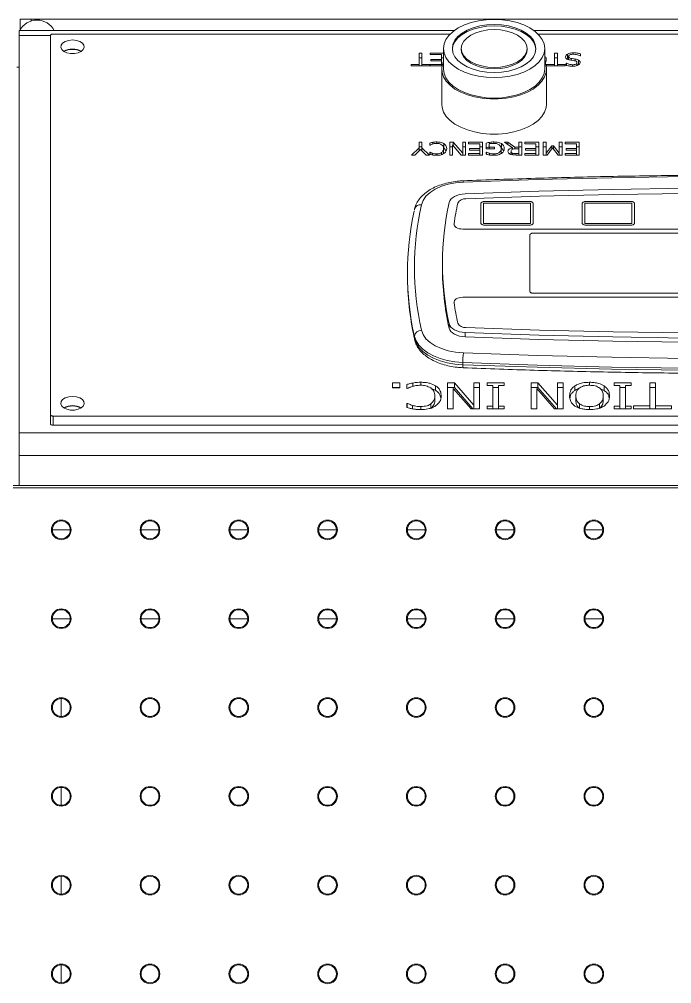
# Model space of a CAD drawing. Header units: millimetres. Extents: x -2048 to 999, y -438 to 438.
# Drawn here: x 363.3 to 550, y 162.3 to 438.1 of the extents above; entities that cross this region are included whole.
import ezdxf

# ---------------------------------------------------------------- set-up
doc = ezdxf.new("R2010")
doc.units = ezdxf.units.MM
doc.layers.add('LGV', color=4, linetype='Continuous')

msp = doc.modelspace()

# ---------------------------------------------------------------- linework, layer by layer
at = {"layer": 'LGV', "linetype": 'Continuous', "lineweight": 15}
for p, q in [((363.5, 435.06), (363.5, 438.15)), ((363.5, 438.15), (366.67, 438.15)), ((366.67, 438.15), (848.29, 438.15)), ((366.67, 438.15), (366.67, 437.66)), ((363.27, 434.95), (487.79, 434.95)), ((363.27, 433.51), (363.27, 434.95)), ((363.27, 319.86), (363.27, 433.51)), ((372.16, 433.51), (363.27, 433.51)), ((372.16, 433.48), (372.16, 325.11)), ((486.59, 433.93), (372.95, 433.93)), ((510.53, 434.95), (855.82, 434.95)), ((577.28, 433.93), (511.74, 433.93)), ((477.7, 428.47), (478.51, 428.47)), ((477.7, 425.24), (477.7, 428.47)), ((478.51, 428.47), (478.51, 425.24)), ((480.84, 428.47), (484.66, 428.47)), ((480.84, 428.05), (480.84, 428.47)), ((484.05, 428.05), (480.84, 428.05)), ((484.05, 426.67), (484.05, 428.05)), ((484.66, 429.79), (484.66, 423.93)), ((489.74, 429.79), (489.74, 429.38)), ((508.58, 429.38), (508.58, 429.79)), ((513.66, 423.93), (513.66, 429.79)), ((516.44, 428.47), (517.25, 428.47)), ((516.44, 425.24), (516.44, 428.47)), ((517.25, 428.47), (517.25, 425.24)), ((520.15, 426.92), (520.15, 428.22)), ((521.78, 428.14), (521.78, 428.56)), ((523.84, 427.68), (523.78, 427.68)), ((523.84, 428.28), (523.84, 427.68)), ((475.45, 425.24), (477.7, 425.24)), ((475.45, 424.82), (475.45, 425.24)), ((480.76, 424.82), (475.45, 424.82)), ((477.7, 427.17), (478.51, 427.17)), ((477.7, 424.82), (477.7, 425.24)), ((478.51, 425.24), (480.76, 425.24)), ((478.51, 424.82), (478.51, 425.24)), ((480.76, 425.24), (480.76, 424.82)), ((480.84, 425.24), (484.05, 425.24)), ((480.84, 424.82), (480.84, 425.24)), ((484.24, 424.82), (480.84, 424.82)), ((481.08, 426.67), (484.05, 426.67)), ((481.08, 426.25), (481.08, 426.67)), ((484.05, 426.25), (481.08, 426.25)), ((484.05, 427.17), (484.66, 427.17)), ((484.05, 426.25), (484.05, 426.67)), ((484.05, 425.24), (484.05, 426.25)), ((484.05, 424.82), (484.05, 425.24)), ((513.66, 426.3), (513.88, 426.04)), ((514.19, 425.24), (516.44, 425.24)), ((514.19, 424.82), (514.19, 425.24)), ((519.5, 424.82), (514.19, 424.82)), ((516.44, 427.17), (517.25, 427.17)), ((516.44, 424.82), (516.44, 425.24)), ((517.25, 425.24), (519.5, 425.24)), ((517.25, 424.82), (517.25, 425.24)), ((519.5, 425.24), (519.5, 424.82)), ((519.82, 425.56), (519.88, 425.56)), ((519.82, 424.97), (519.82, 425.56)), ((519.88, 424.96), (519.88, 425.56)), ((520.15, 426.92), (520.46, 427.03)), ((520.46, 426.6), (520.46, 427.52)), ((521.21, 426.45), (521.21, 426.95)), ((521.6, 424.74), (521.6, 425.15)), ((522.33, 426.24), (522.33, 426.78)), ((522.87, 424.92), (522.87, 425.73)), ((523.35, 425.16), (523.35, 426.46)), ((363.27, 424.43), (362.58, 424.43)), ((484.16, 423.93), (484.16, 413.9)), ((514.16, 413.9), (514.16, 423.93)), ((477.7, 402.97), (478.51, 402.97)), ((477.7, 401.36), (477.7, 402.97)), ((478.51, 402.97), (478.51, 401.41)), ((480.76, 402.19), (480.76, 402.75)), ((481.6, 402.5), (481.6, 402.96)), ((482.73, 402.65), (482.73, 403.06)), ((486.46, 402.97), (487.42, 402.97)), ((486.46, 399.33), (486.46, 402.97)), ((487.42, 402.97), (490.16, 399.83)), ((487.42, 402.03), (487.42, 402.97)), ((490.16, 402.97), (490.96, 402.97)), ((490.16, 399.83), (490.16, 402.97)), ((490.96, 402.97), (490.96, 399.33)), ((491.85, 402.97), (495.87, 402.97)), ((491.85, 402.56), (491.85, 402.97)), ((495.87, 402.97), (495.87, 399.33)), ((497.85, 402.55), (497.85, 402.95)), ((499.03, 402.65), (499.03, 403.06)), ((502.14, 402.97), (503.08, 402.97)), ((504.39, 401.4), (502.14, 402.97)), ((503.08, 402.97), (505.09, 401.54)), ((503.08, 402.31), (503.08, 402.97)), ((506.24, 402.97), (507.04, 402.97)), ((506.24, 401.54), (506.24, 402.97)), ((507.04, 402.97), (507.04, 399.33)), ((507.92, 402.97), (511.94, 402.97)), ((507.92, 402.56), (507.92, 402.97)), ((511.94, 402.97), (511.94, 399.33)), ((513.23, 402.97), (514.03, 402.97)), ((513.23, 399.33), (513.23, 402.97)), ((514.03, 402.97), (514.03, 399.83)), ((517.81, 402.97), (518.61, 402.97)), ((517.81, 399.83), (517.81, 402.97)), ((518.61, 402.97), (518.61, 399.33)), ((519.5, 402.97), (523.52, 402.97)), ((519.5, 402.56), (519.5, 402.97)), ((523.52, 402.97), (523.52, 399.33)), ((475.53, 399.33), (477.7, 401.36)), ((478.12, 400.9), (476.47, 399.33)), ((477.7, 401.67), (478.51, 401.67)), ((477.7, 400.5), (477.7, 401.36)), ((479.74, 399.33), (478.12, 400.9)), ((478.51, 401.41), (480.68, 399.33)), ((478.51, 400.52), (478.51, 401.41)), ((480.82, 402.19), (480.76, 402.19)), ((480.76, 400.11), (480.82, 400.11)), ((480.76, 399.54), (480.76, 400.11)), ((480.82, 399.52), (480.82, 400.11)), ((484.13, 399.49), (484.13, 400.04)), ((484.69, 399.86), (484.69, 401.16)), ((484.78, 401.28), (484.78, 402.58)), ((484.78, 401.28), (485.42, 400.55)), ((486.46, 401.67), (487.27, 401.67)), ((487.27, 402.21), (487.27, 399.33)), ((489.76, 399.33), (487.27, 402.21)), ((490.16, 401.67), (490.96, 401.67)), ((495.06, 402.56), (491.85, 402.56)), ((492.09, 401.17), (495.06, 401.17)), ((492.09, 400.76), (492.09, 401.17)), ((495.06, 400.76), (492.09, 400.76)), ((495.06, 401.17), (495.06, 402.56)), ((495.06, 401.67), (495.87, 401.67)), ((495.06, 400.76), (495.06, 401.17)), ((495.06, 399.74), (495.06, 400.76)), ((496.91, 401.13), (496.91, 402.74)), ((499.24, 401.13), (496.91, 401.13)), ((496.91, 400.11), (496.98, 400.11)), ((496.91, 399.54), (496.91, 400.11)), ((496.98, 399.52), (496.98, 400.11)), ((497.72, 402.53), (497.72, 401.54)), ((497.72, 401.54), (499.24, 401.54)), ((497.72, 401.13), (497.72, 401.54)), ((499.24, 401.54), (499.24, 401.13)), ((501.17, 399.83), (501.17, 401.13)), ((501.23, 401.28), (501.23, 402.58)), ((501.23, 401.28), (501.89, 400.56)), ((503.99, 399.48), (503.99, 400.36)), ((504.39, 400.95), (504.39, 401.4)), ((505.09, 401.54), (506.24, 401.54)), ((505.09, 401.1), (505.09, 401.54)), ((506.24, 401.13), (505.49, 401.13)), ((506.24, 401.67), (507.04, 401.67)), ((506.24, 401.13), (506.24, 401.54)), ((506.24, 399.74), (506.24, 401.13)), ((511.14, 402.56), (507.92, 402.56)), ((508.17, 401.17), (511.14, 401.17)), ((508.17, 400.76), (508.17, 401.17)), ((511.14, 400.76), (508.17, 400.76)), ((511.14, 401.17), (511.14, 402.56)), ((511.14, 401.67), (511.94, 401.67)), ((511.14, 400.76), (511.14, 401.17)), ((511.14, 399.74), (511.14, 400.76)), ((513.23, 401.67), (514.03, 401.67)), ((514.03, 399.83), (515.67, 401.96)), ((515.88, 401.35), (514.36, 399.33)), ((515.67, 401.96), (516.18, 401.96)), ((515.67, 401.08), (515.67, 401.96)), ((517.45, 399.33), (515.88, 401.35)), ((516.18, 401.96), (517.81, 399.83)), ((516.18, 400.96), (516.18, 401.96)), ((517.81, 401.67), (518.61, 401.67)), ((522.71, 402.56), (519.5, 402.56)), ((519.74, 401.17), (522.71, 401.17)), ((519.74, 400.76), (519.74, 401.17)), ((522.71, 400.76), (519.74, 400.76)), ((522.71, 401.17), (522.71, 402.56)), ((522.71, 401.67), (523.52, 401.67)), ((522.71, 400.76), (522.71, 401.17)), ((522.71, 399.74), (522.71, 400.76)), ((476.47, 399.33), (475.53, 399.33)), ((480.68, 399.33), (479.74, 399.33)), ((481.54, 399.34), (481.54, 399.82)), ((482.73, 399.24), (482.73, 399.65)), ((487.27, 399.33), (486.46, 399.33)), ((490.96, 399.33), (489.76, 399.33)), ((490.16, 399.33), (490.16, 399.83)), ((491.85, 399.74), (495.06, 399.74)), ((491.85, 399.33), (491.85, 399.74)), ((495.87, 399.33), (491.85, 399.33)), ((495.06, 399.33), (495.06, 399.74)), ((497.79, 399.34), (497.79, 399.82)), ((499.11, 399.25), (499.11, 399.65)), ((504.39, 399.39), (504.39, 399.87)), ((505.4, 399.74), (506.24, 399.74)), ((505.4, 399.33), (505.4, 399.74)), ((507.04, 399.33), (505.42, 399.33)), ((506.24, 399.33), (506.24, 399.74)), ((507.92, 399.74), (511.14, 399.74)), ((507.92, 399.33), (507.92, 399.74)), ((511.94, 399.33), (507.92, 399.33)), ((511.14, 399.33), (511.14, 399.74)), ((514.36, 399.33), (513.23, 399.33)), ((514.03, 399.33), (514.03, 399.83)), ((518.61, 399.33), (517.45, 399.33)), ((517.81, 399.33), (517.81, 399.83)), ((519.5, 399.74), (522.71, 399.74)), ((519.5, 399.33), (519.5, 399.74)), ((523.52, 399.33), (519.5, 399.33)), ((522.71, 399.33), (522.71, 399.74)), ((476.39, 383.89), (476.33, 383.59)), ((495.36, 385.46), (495.36, 379.86)), ((496.11, 385.46), (496.11, 379.86)), ((509.36, 386.03), (496.36, 386.03)), ((509.36, 386.03), (496.36, 386.03)), ((496.36, 386.03), (496.36, 386.03)), ((509.36, 385.6), (496.36, 385.6)), ((509.36, 386.03), (509.36, 386.03)), ((509.61, 379.86), (509.61, 385.46)), ((510.36, 379.86), (510.36, 385.46)), ((524.36, 385.46), (524.36, 379.86)), ((525.11, 385.46), (525.11, 379.86)), ((538.36, 386.03), (525.36, 386.03)), ((538.36, 386.03), (525.36, 386.03)), ((525.36, 386.03), (525.36, 386.03)), ((538.36, 385.6), (525.36, 385.6)), ((538.36, 386.03), (538.36, 386.03)), ((538.61, 379.86), (538.61, 385.46)), ((539.36, 379.86), (539.36, 385.46)), ((487.67, 379.58), (487.67, 379.58)), ((490.17, 378.14), (660.55, 378.14)), ((490.17, 378.14), (660.55, 378.14)), ((490.17, 378.14), (490.17, 378.14)), ((496.11, 379.86), (496.11, 379.86)), ((496.36, 379.72), (509.36, 379.72)), ((496.36, 379.72), (496.36, 379.72)), ((496.36, 379.72), (509.36, 379.72)), ((496.36, 379.29), (509.36, 379.29)), ((509.36, 379.72), (509.36, 379.72)), ((509.61, 379.86), (509.61, 379.86)), ((525.11, 379.86), (525.11, 379.86)), ((525.36, 379.72), (538.36, 379.72)), ((525.36, 379.72), (525.36, 379.72)), ((525.36, 379.72), (538.36, 379.72)), ((525.36, 379.29), (538.36, 379.29)), ((538.36, 379.72), (538.36, 379.72)), ((538.61, 379.86), (538.61, 379.86)), ((509.36, 376.42), (509.36, 360.36)), ((640.36, 376.99), (510.36, 376.99)), ((484.36, 368.39), (484.36, 367.16)), ((474.36, 365.52), (474.36, 364.91)), ((660.55, 358.64), (490.17, 358.64)), ((509.36, 360.36), (509.36, 360.36)), ((510.36, 359.79), (640.36, 359.79)), ((510.36, 359.79), (510.36, 359.79)), ((510.36, 359.79), (640.36, 359.79)), ((487.67, 357.21), (487.67, 357.21)), ((487.67, 357.21), (487.68, 357.09)), ((487.68, 357.09), (487.68, 357.09)), ((486.28, 351.03), (486.28, 349.8)), ((488.76, 351.21), (488.76, 351.21)), ((476.36, 347.44), (476.3, 347.7)), ((490.9, 348.53), (490.9, 347.3)), ((491.07, 349.96), (491.07, 349.96)), ((476.29, 347.12), (476.36, 346.83)), ((476.33, 346.84), (476.39, 346.54)), ((476.36, 347.44), (476.36, 346.83)), ((476.36, 346.83), (476.39, 346.54)), ((490.21, 339.94), (490.21, 339.33)), ((470.08, 334.13), (472.21, 334.13)), ((470.08, 332.72), (470.08, 334.13)), ((472.21, 334.13), (472.21, 332.72)), ((475.9, 333.17), (475.9, 334.11)), ((478.2, 333.47), (478.2, 334.32)), ((485.81, 334.13), (487.77, 334.13)), ((485.81, 326.71), (485.81, 334.13)), ((487.77, 334.13), (493.35, 327.73)), ((487.77, 332.83), (487.77, 334.13)), ((493.35, 334.13), (494.99, 334.13)), ((493.35, 327.73), (493.35, 334.13)), ((494.99, 334.13), (494.99, 326.71)), ((497.12, 334.13), (502.04, 334.13)), ((497.12, 333.38), (497.12, 334.13)), ((502.04, 334.13), (502.04, 333.38)), ((509.74, 334.13), (511.7, 334.13)), ((509.74, 326.71), (509.74, 334.13)), ((511.7, 334.13), (517.28, 327.73)), ((511.7, 332.83), (511.7, 334.13)), ((517.28, 334.13), (518.92, 334.13)), ((517.28, 327.73), (517.28, 334.13)), ((518.92, 334.13), (518.92, 326.71)), ((526.47, 333.47), (526.47, 334.32)), ((533.51, 334.13), (538.42, 334.13)), ((533.51, 333.38), (533.51, 334.13)), ((538.42, 334.13), (538.42, 333.38)), ((543.67, 334.13), (545.31, 334.13)), ((543.67, 327.55), (543.67, 334.13)), ((545.31, 334.13), (545.31, 327.55)), ((470.08, 332.83), (472.21, 332.83)), ((472.21, 332.72), (470.08, 332.72)), ((474.18, 332.53), (474.18, 333.69)), ((474.31, 332.53), (474.18, 332.53)), ((481.17, 332.54), (482.38, 332.04)), ((482.38, 332.04), (482.38, 333.34)), ((485.81, 332.83), (487.77, 332.83)), ((487.45, 332.59), (487.45, 326.71)), ((492.54, 326.71), (487.45, 332.59)), ((487.77, 332.83), (493.11, 326.71)), ((493.35, 332.83), (494.99, 332.83)), ((498.76, 333.38), (497.12, 333.38)), ((498.76, 327.46), (498.76, 333.38)), ((498.76, 332.83), (500.4, 332.83)), ((500.4, 333.38), (500.4, 327.46)), ((502.04, 333.38), (500.4, 333.38)), ((509.74, 332.83), (511.7, 332.83)), ((511.38, 332.59), (511.38, 326.71)), ((516.47, 326.71), (511.38, 332.59)), ((511.7, 332.83), (517.04, 326.71)), ((517.28, 332.83), (518.92, 332.83)), ((522.28, 332), (522.28, 333.3)), ((529.45, 332.53), (530.65, 332)), ((530.65, 332), (530.65, 333.3)), ((535.15, 333.38), (533.51, 333.38)), ((535.15, 327.46), (535.15, 333.38)), ((535.15, 332.83), (536.79, 332.83)), ((536.79, 333.38), (536.79, 327.46)), ((538.42, 333.38), (536.79, 333.38)), ((543.67, 332.83), (545.31, 332.83)), ((474.18, 328.3), (474.31, 328.3)), ((474.18, 327.14), (474.18, 328.3)), ((474.31, 327.1), (474.31, 328.3)), ((482.21, 329.13), (482.21, 330.43)), ((522.53, 329.12), (522.53, 330.42)), ((530.39, 329.12), (530.39, 330.42)), ((475.77, 326.74), (475.77, 327.71)), ((478.19, 326.52), (478.19, 327.36)), ((481.05, 326.85), (481.05, 328.15)), ((487.45, 326.71), (485.81, 326.71)), ((494.99, 326.71), (492.54, 326.71)), ((493.35, 326.71), (493.35, 327.73)), ((497.12, 327.46), (498.76, 327.46)), ((497.12, 326.71), (497.12, 327.46)), ((502.04, 326.71), (497.12, 326.71)), ((498.76, 326.71), (498.76, 327.46)), ((500.4, 327.46), (502.04, 327.46)), ((500.4, 326.71), (500.4, 327.46)), ((502.04, 327.46), (502.04, 326.71)), ((511.38, 326.71), (509.74, 326.71)), ((518.92, 326.71), (516.47, 326.71)), ((517.28, 326.71), (517.28, 327.73)), ((523.59, 326.84), (523.59, 328.14)), ((526.45, 326.52), (526.45, 327.36)), ((529.33, 326.84), (529.33, 328.14)), ((533.51, 327.46), (535.15, 327.46)), ((533.51, 326.71), (533.51, 327.46)), ((538.42, 326.71), (533.51, 326.71)), ((535.15, 326.71), (535.15, 327.46)), ((536.79, 327.46), (538.42, 327.46)), ((536.79, 326.71), (536.79, 327.46)), ((538.42, 327.46), (538.42, 326.71)), ((539.08, 327.55), (543.67, 327.55)), ((539.08, 326.71), (539.08, 327.55)), ((549.9, 326.71), (539.08, 326.71)), ((543.67, 326.71), (543.67, 327.55)), ((545.31, 327.55), (549.9, 327.55)), ((545.31, 326.71), (545.31, 327.55)), ((549.9, 327.55), (549.9, 326.71)), ((372.16, 322.51), (372.16, 325.11)), ((777.77, 324.66), (372.95, 324.66)), ((372.95, 324.66), (372.95, 322.06)), ((777.77, 322.06), (372.95, 322.06)), ((791.88, 319.86), (363.27, 319.86)), ((363.27, 313.35), (363.27, 319.86)), ((363.27, 313.35), (789.62, 313.35)), ((363.27, 313.35), (363.27, 304.8)), ((943.61, 304.8), (-269.24, 304.8)), ((-269.24, 304.17), (943.61, 304.17)), ((372.73, 292.1), (377.84, 292.1)), ((398.13, 292.1), (403.24, 292.1)), ((423.53, 292.1), (428.64, 292.1)), ((448.93, 292.1), (454.04, 292.1)), ((474.33, 292.1), (479.44, 292.1)), ((499.73, 292.1), (504.84, 292.1)), ((525.13, 292.1), (530.24, 292.1)), ((372.73, 266.7), (377.84, 266.7)), ((398.13, 266.7), (403.24, 266.7)), ((423.53, 266.7), (428.64, 266.7)), ((448.93, 266.7), (454.04, 266.7)), ((474.33, 266.7), (479.44, 266.7)), ((499.73, 266.7), (504.84, 266.7)), ((525.13, 266.7), (530.24, 266.7)), ((375.23, 243.85), (375.23, 238.75)), ((375.23, 218.45), (375.23, 213.35)), ((375.23, 193.05), (375.23, 187.95)), ((375.23, 167.65), (375.23, 162.55))]:
    msp.add_line(p, q, dxfattribs=at)
at = {"layer": 'LGV', "linetype": 'Continuous', "lineweight": 15, "flags": 128}
for points in [[(499.16, 438.11), (496.89, 438), (494.68, 437.7), (492.58, 437.2), (490.64, 436.52), (488.91, 435.67), (487.43, 434.68), (486.24, 433.56), (485.37, 432.36), (484.84, 431.09), (484.66, 429.79), (484.84, 428.49), (485.37, 427.22), (486.24, 426.01), (487.43, 424.9), (488.91, 423.91), (490.64, 423.06), (492.58, 422.38), (494.68, 421.88), (496.89, 421.57), (499.16, 421.47), (501.43, 421.57), (503.64, 421.88), (505.74, 422.38), (507.68, 423.06), (509.41, 423.91), (510.89, 424.9), (512.08, 426.01), (512.95, 427.22), (513.48, 428.49), (513.66, 429.79), (513.48, 431.09), (512.95, 432.36), (512.08, 433.56), (510.89, 434.68), (509.41, 435.67), (507.68, 436.52), (505.74, 437.2), (503.64, 437.7), (501.43, 438), (499.16, 438.11)], [(499.16, 436.65), (497.08, 436.54), (495.07, 436.24), (493.18, 435.73), (491.47, 435.04), (490, 434.2), (488.8, 433.22), (487.92, 432.14), (487.38, 430.98), (487.2, 429.79), (487.38, 428.6), (487.92, 427.44), (488.8, 426.36), (490, 425.38), (491.47, 424.53), (493.18, 423.85), (495.07, 423.34), (497.08, 423.03), (499.16, 422.93), (501.24, 423.03), (503.25, 423.34), (505.14, 423.85), (506.85, 424.53), (508.32, 425.38), (509.52, 426.36), (510.4, 427.44), (510.94, 428.6), (511.12, 429.79), (510.94, 430.98), (510.4, 432.14), (509.52, 433.22), (508.32, 434.2), (506.85, 435.04), (505.14, 435.73), (503.25, 436.24), (501.24, 436.54), (499.16, 436.65)], [(499.16, 436.24), (497.08, 436.14), (495.07, 435.83), (493.18, 435.32), (491.47, 434.63), (490, 433.79), (488.8, 432.81), (487.92, 431.73), (487.38, 430.57), (487.21, 429.58)], [(511.12, 429.58), (510.94, 430.57), (510.4, 431.73), (509.52, 432.81), (508.32, 433.79), (506.85, 434.63), (505.14, 435.32), (503.25, 435.83), (501.24, 436.14), (499.16, 436.24)], [(372.95, 433.93), (372.79, 433.92), (372.65, 433.9), (372.51, 433.85), (372.39, 433.8), (372.29, 433.73), (372.22, 433.65), (372.18, 433.57), (372.16, 433.48)], [(499.16, 435.19), (497.32, 435.09), (495.56, 434.78), (493.93, 434.28), (492.5, 433.61), (491.33, 432.79), (490.46, 431.86), (489.92, 430.84), (489.74, 429.79), (489.92, 428.73), (490.46, 427.72), (491.33, 426.79), (492.5, 425.97), (493.93, 425.3), (495.56, 424.8), (497.32, 424.49), (499.16, 424.39), (501, 424.49), (502.77, 424.8), (504.39, 425.3), (505.82, 425.97), (506.99, 426.79), (507.86, 427.72), (508.4, 428.73), (508.58, 429.79), (508.4, 430.84), (507.86, 431.86), (506.99, 432.79), (505.82, 433.61), (504.39, 434.28), (502.77, 434.78), (501, 435.09), (499.16, 435.19)], [(378.51, 432.23), (377.41, 432.12), (376.44, 431.82), (375.68, 431.35), (375.24, 430.76), (375.14, 430.13), (375.42, 429.51), (376.03, 428.98), (376.9, 428.58), (377.95, 428.38), (379.07, 428.38), (380.12, 428.58), (381, 428.98), (381.6, 429.51), (381.88, 430.13), (381.79, 430.76), (381.34, 431.35), (380.59, 431.82), (379.61, 432.12), (378.51, 432.23)], [(489.74, 429.38), (489.92, 428.33), (490.46, 427.31), (491.33, 426.38), (492.5, 425.56), (493.93, 424.89), (495.56, 424.39), (497.32, 424.08), (499.16, 423.98), (501, 424.08), (502.77, 424.39), (504.39, 424.89), (505.82, 425.56), (506.99, 426.38), (507.86, 427.31), (508.4, 428.33), (508.58, 429.38), (508.58, 429.38)], [(484.66, 426.13), (484.44, 425.57), (484.17, 424.26), (484.26, 422.95), (484.7, 421.65), (485.47, 420.41), (486.57, 419.26), (487.96, 418.21), (489.62, 417.29), (491.5, 416.54), (493.55, 415.95), (495.74, 415.55), (498.01, 415.35), (500.31, 415.35), (502.58, 415.55), (504.77, 415.95), (506.83, 416.54), (508.7, 417.29), (510.36, 418.21), (511.75, 419.26), (512.85, 420.41), (513.62, 421.65), (514.06, 422.95), (514.15, 424.26), (513.89, 425.57), (513.66, 426.13)], [(484.66, 423.93), (484.84, 422.63), (485.37, 421.36), (486.24, 420.16), (487.43, 419.04), (488.91, 418.05), (490.64, 417.2), (492.58, 416.52), (494.68, 416.02), (496.89, 415.72), (499.16, 415.62), (501.43, 415.72), (503.64, 416.02), (505.74, 416.52), (507.68, 417.2), (509.41, 418.05), (510.89, 419.04), (512.08, 420.16), (512.95, 421.36), (513.48, 422.63), (513.66, 423.93), (513.66, 423.93)], [(484.16, 413.9), (484.26, 412.91), (484.7, 411.62), (485.47, 410.38), (486.57, 409.22), (487.96, 408.17), (489.62, 407.26), (491.5, 406.5), (493.55, 405.92), (495.74, 405.52), (498.01, 405.32), (500.31, 405.32), (502.58, 405.52), (504.77, 405.92), (506.83, 406.5), (508.7, 407.26), (510.36, 408.17), (511.75, 409.22), (512.85, 410.38), (513.62, 411.62), (514.06, 412.91), (514.16, 413.9)], [(660.37, 391.6), (639.14, 392.32), (617.89, 392.84), (596.63, 393.16), (575.36, 393.26), (554.09, 393.16), (532.83, 392.84), (511.58, 392.32), (490.35, 391.6)], [(490.35, 391.6), (488.14, 391.4), (486.03, 390.99), (484.07, 390.38), (482.32, 389.58), (480.83, 388.63), (479.65, 387.54), (478.81, 386.35), (478.34, 385.1)], [(659.83, 388.25), (638.73, 388.97), (617.62, 389.49), (596.49, 389.8), (575.36, 389.9), (554.23, 389.8), (533.1, 389.49), (511.99, 388.97), (490.9, 388.25)], [(490.9, 388.25), (490.05, 388.17), (489.23, 388.01), (488.48, 387.78), (487.81, 387.47), (487.23, 387.1), (486.78, 386.69), (486.46, 386.23), (486.28, 385.75)], [(659.66, 386.82), (638.6, 387.54), (617.53, 388.05), (596.45, 388.36), (575.36, 388.47), (554.27, 388.36), (533.19, 388.05), (512.12, 387.54), (491.07, 386.82)], [(496.36, 386.03), (496.17, 386.02), (495.98, 385.99), (495.81, 385.93), (495.65, 385.86), (495.53, 385.77), (495.44, 385.67), (495.38, 385.57), (495.36, 385.46)], [(496.36, 386.03), (496.17, 386.02), (495.98, 385.98), (495.81, 385.93), (495.65, 385.86), (495.53, 385.77), (495.44, 385.67), (495.38, 385.57), (495.36, 385.45)], [(496.36, 385.6), (496.31, 385.6), (496.27, 385.59), (496.22, 385.57), (496.18, 385.56), (496.15, 385.53), (496.13, 385.51), (496.12, 385.48), (496.11, 385.46)], [(510.36, 385.46), (510.34, 385.57), (510.28, 385.67), (510.19, 385.77), (510.07, 385.86), (509.92, 385.93), (509.74, 385.99), (509.56, 386.02), (509.36, 386.03)], [(510.36, 385.45), (510.34, 385.57), (510.28, 385.67), (510.19, 385.77), (510.07, 385.86), (509.92, 385.93), (509.74, 385.98), (509.56, 386.02), (509.36, 386.03)], [(509.61, 385.46), (509.61, 385.48), (509.59, 385.51), (509.57, 385.53), (509.54, 385.56), (509.5, 385.57), (509.46, 385.59), (509.41, 385.6), (509.36, 385.6)], [(525.36, 386.03), (525.17, 386.02), (524.98, 385.99), (524.81, 385.93), (524.65, 385.86), (524.53, 385.77), (524.44, 385.67), (524.38, 385.57), (524.36, 385.46)], [(525.36, 386.03), (525.17, 386.02), (524.98, 385.98), (524.81, 385.93), (524.65, 385.86), (524.53, 385.77), (524.44, 385.67), (524.38, 385.57), (524.36, 385.45)], [(525.36, 385.6), (525.31, 385.6), (525.27, 385.59), (525.22, 385.57), (525.18, 385.56), (525.15, 385.53), (525.13, 385.51), (525.12, 385.48), (525.11, 385.46)], [(539.36, 385.46), (539.34, 385.57), (539.28, 385.67), (539.19, 385.77), (539.07, 385.86), (538.92, 385.93), (538.74, 385.99), (538.56, 386.02), (538.36, 386.03)], [(539.36, 385.45), (539.34, 385.57), (539.28, 385.67), (539.19, 385.77), (539.07, 385.86), (538.92, 385.93), (538.74, 385.98), (538.56, 386.02), (538.36, 386.03)], [(538.61, 385.46), (538.61, 385.48), (538.59, 385.51), (538.57, 385.53), (538.54, 385.56), (538.5, 385.57), (538.46, 385.59), (538.41, 385.6), (538.36, 385.6)], [(487.67, 379.58), (487.69, 379.4), (487.81, 379.11), (488.02, 378.84), (488.33, 378.6), (488.72, 378.41), (489.17, 378.26), (489.66, 378.17), (490.17, 378.14)], [(487.68, 379.69), (487.69, 379.4), (487.81, 379.11), (488.02, 378.84), (488.33, 378.61), (488.72, 378.41), (489.17, 378.26), (489.66, 378.17), (490.17, 378.14)], [(495.36, 379.86), (495.38, 379.75), (495.44, 379.64), (495.53, 379.54), (495.65, 379.46), (495.81, 379.39), (495.98, 379.33), (496.17, 379.3), (496.36, 379.29)], [(496.11, 379.86), (496.12, 379.83), (496.13, 379.81), (496.15, 379.78), (496.18, 379.76), (496.22, 379.74), (496.27, 379.73), (496.31, 379.72), (496.36, 379.72)], [(496.11, 379.86), (496.12, 379.83), (496.13, 379.81), (496.15, 379.78), (496.18, 379.76), (496.22, 379.74), (496.27, 379.73), (496.31, 379.72), (496.36, 379.72)], [(509.36, 379.29), (509.56, 379.3), (509.74, 379.33), (509.92, 379.39), (510.07, 379.46), (510.19, 379.54), (510.28, 379.64), (510.34, 379.75), (510.36, 379.86)], [(509.36, 379.72), (509.41, 379.72), (509.46, 379.73), (509.5, 379.74), (509.54, 379.76), (509.57, 379.78), (509.59, 379.81), (509.61, 379.83), (509.61, 379.86)], [(509.36, 379.72), (509.41, 379.72), (509.46, 379.73), (509.5, 379.74), (509.54, 379.76), (509.57, 379.78), (509.59, 379.81), (509.61, 379.83), (509.61, 379.86)], [(524.36, 379.86), (524.38, 379.75), (524.44, 379.64), (524.53, 379.54), (524.65, 379.46), (524.81, 379.39), (524.98, 379.33), (525.17, 379.3), (525.36, 379.29)], [(525.11, 379.86), (525.12, 379.83), (525.13, 379.81), (525.15, 379.78), (525.18, 379.76), (525.22, 379.74), (525.27, 379.73), (525.31, 379.72), (525.36, 379.72)], [(525.11, 379.86), (525.12, 379.83), (525.13, 379.81), (525.15, 379.78), (525.18, 379.76), (525.22, 379.74), (525.27, 379.73), (525.31, 379.72), (525.36, 379.72)], [(538.36, 379.29), (538.56, 379.3), (538.74, 379.33), (538.92, 379.39), (539.07, 379.46), (539.19, 379.54), (539.28, 379.64), (539.34, 379.75), (539.36, 379.86)], [(538.36, 379.72), (538.41, 379.72), (538.46, 379.73), (538.5, 379.74), (538.54, 379.76), (538.57, 379.78), (538.59, 379.81), (538.61, 379.83), (538.61, 379.86)], [(538.36, 379.72), (538.41, 379.72), (538.46, 379.73), (538.5, 379.74), (538.54, 379.76), (538.57, 379.78), (538.59, 379.81), (538.61, 379.83), (538.61, 379.86)], [(510.36, 376.99), (510.17, 376.98), (509.98, 376.95), (509.81, 376.9), (509.65, 376.83), (509.53, 376.74), (509.44, 376.64), (509.38, 376.53), (509.36, 376.42)], [(490.17, 358.64), (489.66, 358.61), (489.17, 358.52), (488.72, 358.37), (488.33, 358.18), (488.02, 357.94), (487.81, 357.67), (487.69, 357.38), (487.68, 357.09)], [(509.36, 360.36), (509.38, 360.25), (509.44, 360.14), (509.53, 360.04), (509.65, 359.95), (509.81, 359.88), (509.98, 359.83), (510.17, 359.8), (510.36, 359.79)], [(509.36, 360.36), (509.38, 360.25), (509.44, 360.14), (509.53, 360.04), (509.65, 359.96), (509.81, 359.88), (509.98, 359.83), (510.17, 359.8), (510.36, 359.79)], [(486.28, 351.03), (486.46, 350.55), (486.78, 350.09), (487.23, 349.68), (487.81, 349.31), (488.48, 349), (489.23, 348.77), (490.05, 348.61), (490.9, 348.53)], [(478.34, 349.23), (478.81, 347.97), (479.65, 346.79), (480.83, 345.7), (482.32, 344.74), (484.07, 343.95), (486.03, 343.33), (488.14, 342.92), (490.35, 342.73)], [(486.28, 349.8), (486.46, 349.32), (486.78, 348.87), (487.23, 348.45), (487.81, 348.08), (488.48, 347.77), (489.23, 347.54), (490.05, 347.38), (490.9, 347.3)], [(490.9, 348.53), (511.99, 347.81), (533.1, 347.29), (554.23, 346.98), (575.36, 346.88), (596.49, 346.98), (617.62, 347.29), (638.73, 347.81), (659.83, 348.53)], [(491.07, 349.96), (512.12, 349.24), (533.19, 348.73), (554.27, 348.42), (575.36, 348.32), (596.45, 348.42), (617.53, 348.73), (638.6, 349.24), (659.66, 349.96)], [(491.07, 349.96), (512.12, 349.24), (533.19, 348.73), (554.27, 348.42), (575.36, 348.32), (596.45, 348.42), (617.53, 348.73), (638.6, 349.24), (659.66, 349.96)], [(490.21, 339.94), (487.95, 340.13), (485.76, 340.52), (483.69, 341.09), (481.81, 341.84), (480.14, 342.74), (478.73, 343.78), (477.62, 344.92), (476.82, 346.16), (476.36, 347.44)], [(476.36, 346.83), (476.82, 345.54), (477.62, 344.31), (478.73, 343.16), (480.14, 342.12), (481.81, 341.22), (483.69, 340.48), (485.76, 339.9), (487.95, 339.52), (490.21, 339.33)], [(490.9, 347.3), (511.99, 346.58), (533.1, 346.07), (554.23, 345.76), (575.36, 345.65), (596.49, 345.76), (617.62, 346.07), (638.73, 346.58), (659.83, 347.3)], [(490.35, 342.73), (511.58, 342), (532.83, 341.48), (554.09, 341.17), (575.36, 341.06), (596.63, 341.17), (617.89, 341.48), (639.14, 342), (660.37, 342.73)], [(660.51, 339.94), (639.24, 339.22), (617.96, 338.69), (596.66, 338.38), (575.36, 338.28), (554.06, 338.38), (532.76, 338.69), (511.48, 339.22), (490.21, 339.94)], [(490.21, 339.33), (511.48, 338.6), (532.76, 338.08), (554.06, 337.77), (575.36, 337.66), (596.66, 337.77), (617.96, 338.08), (639.24, 338.6), (660.51, 339.33)], [(378.51, 330.24), (377.41, 330.14), (376.44, 329.83), (375.68, 329.37), (375.24, 328.78), (375.14, 328.15), (375.42, 327.53), (376.03, 326.99), (376.9, 326.6), (377.95, 326.39), (379.07, 326.39), (380.12, 326.6), (381, 326.99), (381.6, 327.53), (381.88, 328.15), (381.79, 328.78), (381.34, 329.37), (380.59, 329.83), (379.61, 330.14), (378.51, 330.24)], [(372.16, 325.11), (372.18, 325.03), (372.22, 324.94), (372.29, 324.86), (372.39, 324.8), (372.51, 324.74), (372.65, 324.7), (372.79, 324.67), (372.95, 324.66)], [(372.95, 322.06), (372.79, 322.07), (372.65, 322.1), (372.51, 322.14), (372.39, 322.19), (372.29, 322.26), (372.22, 322.34), (372.18, 322.43), (372.16, 322.51)]]:
    msp.add_lwpolyline(points, dxfattribs=at)
at = {"layer": 'LGV', "linetype": 'Continuous', "lineweight": 15}
for centre, radius in [((375.29, 292.1), 2.81), ((375.29, 292.1), 2.55), ((400.69, 292.1), 2.81), ((400.69, 292.1), 2.55), ((426.08, 292.1), 2.81), ((426.08, 292.1), 2.55), ((451.49, 292.1), 2.81), ((451.49, 292.1), 2.55), ((476.88, 292.1), 2.81), ((476.88, 292.1), 2.55), ((502.29, 292.1), 2.81), ((502.29, 292.1), 2.55), ((527.69, 292.1), 2.81), ((527.69, 292.1), 2.55), ((375.29, 266.7), 2.81), ((375.29, 266.7), 2.55), ((400.69, 266.7), 2.81), ((400.69, 266.7), 2.55), ((426.08, 266.7), 2.81), ((426.08, 266.7), 2.55), ((451.49, 266.7), 2.81), ((451.49, 266.7), 2.55), ((476.88, 266.7), 2.81), ((476.88, 266.7), 2.55), ((502.29, 266.7), 2.81), ((502.29, 266.7), 2.55), ((527.69, 266.7), 2.81), ((527.69, 266.7), 2.55), ((375.29, 241.3), 2.81), ((375.29, 241.3), 2.55), ((400.69, 241.3), 2.81), ((400.69, 241.3), 2.55), ((426.08, 241.3), 2.81), ((426.08, 241.3), 2.55), ((451.49, 241.3), 2.81), ((451.49, 241.3), 2.55), ((476.88, 241.3), 2.81), ((476.88, 241.3), 2.55), ((502.29, 241.3), 2.81), ((502.29, 241.3), 2.55), ((527.69, 241.3), 2.81), ((527.69, 241.3), 2.55), ((375.29, 215.9), 2.81), ((375.29, 215.9), 2.55), ((400.69, 215.9), 2.81), ((400.69, 215.9), 2.55), ((426.08, 215.9), 2.81), ((426.08, 215.9), 2.55), ((451.49, 215.9), 2.81), ((451.49, 215.9), 2.55), ((476.88, 215.9), 2.81), ((476.88, 215.9), 2.55), ((502.29, 215.9), 2.81), ((502.29, 215.9), 2.55), ((527.69, 215.9), 2.81), ((527.69, 215.9), 2.55), ((375.29, 190.5), 2.81), ((400.69, 190.5), 2.81), ((426.08, 190.5), 2.81), ((451.49, 190.5), 2.81), ((476.88, 190.5), 2.81), ((502.29, 190.5), 2.81), ((527.69, 190.5), 2.81), ((375.29, 190.5), 2.55), ((400.69, 190.5), 2.55), ((426.08, 190.5), 2.55), ((451.49, 190.5), 2.55), ((476.88, 190.5), 2.55), ((502.29, 190.5), 2.55), ((527.69, 190.5), 2.55), ((375.29, 165.1), 2.81), ((375.29, 165.1), 2.55), ((400.69, 165.1), 2.81), ((400.69, 165.1), 2.55), ((426.08, 165.1), 2.81), ((426.08, 165.1), 2.55), ((451.49, 165.1), 2.81), ((451.49, 165.1), 2.55), ((476.88, 165.1), 2.81), ((476.88, 165.1), 2.55), ((502.29, 165.1), 2.81), ((502.29, 165.1), 2.55), ((527.69, 165.1), 2.81), ((527.69, 165.1), 2.55)]:
    msp.add_circle(centre, radius, dxfattribs=at)
for centre, radius, start, end in [((368.35, 432.36), 5.56, 27.7935, 152.2065), ((378.37, 424.95), 4.68, 88.2467, 120.3053), ((378.51, 424.88), 4.67, 59.575, 120.425), ((378.65, 424.95), 4.68, 59.6947, 91.7533), ((489.75, 391.65), 0.605, 354.5121, 30.0092), ((490.82, 384.51), 2.32, 84.0214, 152.814), ((558.73, 367.16), 82.36, 167.4217, 192.5783), ((478.05, 383.38), 1.74, 80.443, 162.9433), ((564.07, 368.39), 79.7, 167.4217, 192.5783), ((567.62, 368.08), 80.78, 167.4951, 171.7309), ((557.37, 365.52), 83.01, 167.6255, 192.3977), ((564.47, 367.22), 80.11, 180.0401, 192.555), ((557.78, 364.97), 83.42, 180.039, 192.3497), ((567.62, 368.71), 80.78, 188.2691, 192.5049), ((567.62, 368.71), 80.78, 188.2691, 192.5049), ((490.82, 352.28), 2.32, 207.186, 275.9786), ((490.82, 352.28), 2.32, 207.186, 275.9786), ((478.35, 347.22), 2, 90.1708, 173.718), ((518.48, 339.95), 28.27, 174.3725, 180.0221), ((492.73, 339.07), 2.53, 174.1286, 193.6343), ((378.37, 322.97), 4.68, 88.2467, 120.3053), ((378.51, 322.9), 4.67, 59.575, 120.425), ((378.65, 322.97), 4.68, 59.6947, 91.7533)]:
    msp.add_arc(centre, radius, start, end, dxfattribs=at)
for points, knots in [([(513.66, 427.6), (513.75, 427.5), (514.04, 427.21), (514.03, 426.87), (514.03, 426.65)], [0, 0, 0, 0, 0.3301729, 1, 1, 1, 1]), ([(519.58, 427.44), (519.61, 427.6), (519.67, 427.9), (520, 428.12), (520.15, 428.22)], [0, 0, 0, 0, 0.559613, 1, 1, 1, 1]), ([(520.15, 428.22), (520.42, 428.34), (520.91, 428.54), (521.52, 428.55), (521.78, 428.56)], [0, 0, 0, 0, 0.558438, 1, 1, 1, 1]), ([(521.85, 428.14), (521.67, 428.14), (521.29, 428.13), (520.81, 428), (520.51, 427.77), (520.48, 427.61), (520.46, 427.52)], [0, 0, 0, 0, 0.281198, 0.560528, 0.780099, 1, 1, 1, 1]), ([(521.78, 428.56), (522.18, 428.55), (522.9, 428.52), (523.55, 428.35), (523.84, 428.28)], [0, 0, 0, 0, 0.55945, 1, 1, 1, 1]), ([(523.78, 427.68), (523.46, 427.82), (522.88, 428.08), (522.17, 428.12), (521.85, 428.14)], [0, 0, 0, 0, 0.559696, 1, 1, 1, 1]), ([(514.03, 426.65), (514.04, 426.35), (514.04, 426.03), (513.78, 425.77), (513.76, 425.74)], [0, 0, 0, 0, 0.914818, 1, 1, 1, 1]), ([(520.81, 426.51), (520.62, 426.55), (520.23, 426.63), (519.81, 426.87), (519.61, 427.16), (519.59, 427.35), (519.58, 427.44)], [0, 0, 0, 0, 0.280382, 0.55944, 0.779528, 1, 1, 1, 1]), ([(521.67, 424.73), (521.31, 424.74), (520.67, 424.76), (520.08, 424.91), (519.82, 424.97)], [0, 0, 0, 0, 0.5598615, 1, 1, 1, 1]), ([(519.88, 425.56), (520.17, 425.43), (520.68, 425.2), (521.32, 425.16), (521.6, 425.15)], [0, 0, 0, 0, 0.559912, 1, 1, 1, 1]), ([(520.46, 427.52), (520.47, 427.45), (520.49, 427.3), (520.71, 427.07), (521.02, 427), (521.21, 426.95)], [0, 0, 0, 0, 0.281321, 0.561509, 1, 1, 1, 1]), ([(522.09, 426.31), (521.85, 426.35), (521.42, 426.41), (521, 426.48), (520.81, 426.51)], [0, 0, 0, 0, 0.560023, 1, 1, 1, 1]), ([(521.21, 426.95), (521.41, 426.92), (521.79, 426.86), (522.16, 426.81), (522.33, 426.78)], [0, 0, 0, 0, 0.559955, 1, 1, 1, 1]), ([(521.6, 425.15), (521.77, 425.15), (522.11, 425.17), (522.55, 425.3), (522.83, 425.5), (522.86, 425.65), (522.87, 425.73)], [0, 0, 0, 0, 0.280771, 0.5604873, 0.7801432, 1, 1, 1, 1]), ([(523.76, 425.79), (523.72, 425.62), (523.64, 425.29), (523.04, 424.94), (522.36, 424.76), (521.9, 424.74), (521.67, 424.73)], [0, 0, 0, 0, 0.279004, 0.5585297, 0.7790709, 1, 1, 1, 1]), ([(522.87, 425.73), (522.87, 425.81), (522.85, 425.96), (522.6, 426.2), (522.28, 426.27), (522.09, 426.31)], [0, 0, 0, 0, 0.281167, 0.560959, 1, 1, 1, 1]), ([(522.33, 426.78), (522.54, 426.75), (522.93, 426.68), (523.22, 426.52), (523.35, 426.46)], [0, 0, 0, 0, 0.560353, 1, 1, 1, 1]), ([(522.87, 425.36), (522.9, 425.35), (523.09, 425.31), (523.23, 425.23), (523.35, 425.16)], [0, 0, 0, 0, 0.1302848, 1, 1, 1, 1]), ([(523.35, 426.46), (523.49, 426.34), (523.73, 426.14), (523.75, 425.9), (523.76, 425.79)], [0, 0, 0, 0, 0.558646, 1, 1, 1, 1]), ([(480.76, 402.75), (480.91, 402.8), (481.18, 402.88), (481.47, 402.93), (481.6, 402.96)], [0, 0, 0, 0, 0.5601172, 1, 1, 1, 1]), ([(481.6, 402.96), (481.81, 403), (482.18, 403.06), (482.56, 403.06), (482.73, 403.06)], [0, 0, 0, 0, 0.55992, 1, 1, 1, 1]), ([(482.73, 403.06), (483.17, 403.04), (483.94, 403), (484.53, 402.71), (484.78, 402.58)], [0, 0, 0, 0, 0.559839, 1, 1, 1, 1]), ([(496.91, 402.74), (497.08, 402.79), (497.39, 402.87), (497.71, 402.93), (497.85, 402.95)], [0, 0, 0, 0, 0.560065, 1, 1, 1, 1]), ([(497.85, 402.95), (498.07, 402.99), (498.45, 403.05), (498.85, 403.06), (499.03, 403.06)], [0, 0, 0, 0, 0.56002, 1, 1, 1, 1]), ([(499.03, 403.06), (499.49, 403.04), (500.31, 403.01), (500.95, 402.71), (501.23, 402.58)], [0, 0, 0, 0, 0.560262, 1, 1, 1, 1]), ([(481.49, 402.47), (481.36, 402.43), (481.12, 402.34), (480.91, 402.23), (480.82, 402.19)], [0, 0, 0, 0, 0.5598821, 1, 1, 1, 1]), ([(480.82, 400.11), (480.95, 400.05), (481.17, 399.94), (481.42, 399.86), (481.54, 399.82)], [0, 0, 0, 0, 0.560052, 1, 1, 1, 1]), ([(482.73, 402.65), (482.48, 402.64), (482.05, 402.62), (481.66, 402.52), (481.49, 402.47)], [0, 0, 0, 0, 0.559648, 1, 1, 1, 1]), ([(484.11, 402.28), (483.89, 402.4), (483.49, 402.61), (482.96, 402.64), (482.73, 402.65)], [0, 0, 0, 0, 0.558824, 1, 1, 1, 1]), ([(482.73, 399.65), (483.03, 399.67), (483.58, 399.71), (483.96, 399.94), (484.13, 400.04)], [0, 0, 0, 0, 0.558959, 1, 1, 1, 1]), ([(484.69, 401.16), (484.68, 401.38), (484.65, 401.79), (484.27, 402.13), (484.11, 402.28)], [0, 0, 0, 0, 0.560337, 1, 1, 1, 1]), ([(484.13, 400.04), (484.32, 400.23), (484.66, 400.58), (484.68, 400.98), (484.69, 401.16)], [0, 0, 0, 0, 0.558374, 1, 1, 1, 1]), ([(484.78, 402.58), (485.05, 402.34), (485.53, 401.9), (485.57, 401.38), (485.58, 401.15)], [0, 0, 0, 0, 0.558169, 1, 1, 1, 1]), ([(485.58, 401.15), (485.55, 400.87), (485.51, 400.35), (485.01, 399.93), (484.78, 399.74)], [0, 0, 0, 0, 0.560271, 1, 1, 1, 1]), ([(496.91, 401.44), (497.08, 401.49), (497.35, 401.56), (497.62, 401.61), (497.72, 401.63)], [0, 0, 0, 0, 0.653772, 1, 1, 1, 1]), ([(496.98, 400.11), (497.12, 400.05), (497.37, 399.93), (497.67, 399.85), (497.79, 399.82)], [0, 0, 0, 0, 0.559932, 1, 1, 1, 1]), ([(499.04, 402.65), (498.79, 402.64), (498.34, 402.64), (497.91, 402.56), (497.72, 402.53)], [0, 0, 0, 0, 0.560407, 1, 1, 1, 1]), ([(500.59, 402.25), (500.34, 402.38), (499.89, 402.61), (499.3, 402.64), (499.04, 402.65)], [0, 0, 0, 0, 0.558399, 1, 1, 1, 1]), ([(499.11, 399.65), (499.46, 399.68), (500.15, 399.73), (501.03, 400.3), (501.12, 400.82), (501.17, 401.13)], [0, 0, 0, 0, 0.279749, 0.559992, 1, 1, 1, 1]), ([(501.17, 401.13), (501.16, 401.36), (501.13, 401.76), (500.75, 402.1), (500.59, 402.25)], [0, 0, 0, 0, 0.560609, 1, 1, 1, 1]), ([(502.06, 401.14), (502.03, 400.85), (501.97, 400.34), (501.45, 399.92), (501.22, 399.74)], [0, 0, 0, 0, 0.560185, 1, 1, 1, 1]), ([(501.23, 402.58), (501.51, 402.34), (502.01, 401.9), (502.04, 401.37), (502.06, 401.14)], [0, 0, 0, 0, 0.5579722, 1, 1, 1, 1]), ([(503.1, 400.33), (503.12, 400.46), (503.15, 400.72), (503.55, 401.14), (504.07, 401.31), (504.39, 401.4)], [0, 0, 0, 0, 0.281133, 0.561472, 1, 1, 1, 1]), ([(503.82, 399.52), (503.69, 399.58), (503.45, 399.69), (503.15, 399.96), (503.12, 400.19), (503.1, 400.33)], [0, 0, 0, 0, 0.280411, 0.560726, 1, 1, 1, 1]), ([(504.34, 400.94), (504.22, 400.84), (504, 400.67), (503.99, 400.45), (503.99, 400.36)], [0, 0, 0, 0, 0.557677, 1, 1, 1, 1]), ([(503.99, 400.36), (504, 400.25), (504.03, 400.05), (504.28, 399.93), (504.39, 399.87)], [0, 0, 0, 0, 0.560427, 1, 1, 1, 1]), ([(505.49, 401.13), (505.26, 401.13), (504.84, 401.13), (504.5, 401), (504.34, 400.94)], [0, 0, 0, 0, 0.562349, 1, 1, 1, 1]), ([(481.6, 399.33), (481.44, 399.36), (481.15, 399.42), (480.88, 399.5), (480.76, 399.54)], [0, 0, 0, 0, 0.5599015, 1, 1, 1, 1]), ([(481.54, 399.82), (481.75, 399.76), (482.13, 399.67), (482.54, 399.66), (482.73, 399.65)], [0, 0, 0, 0, 0.559904, 1, 1, 1, 1]), ([(482.72, 399.24), (482.51, 399.24), (482.13, 399.25), (481.76, 399.31), (481.6, 399.33)], [0, 0, 0, 0, 0.559892, 1, 1, 1, 1]), ([(484.78, 399.74), (484.45, 399.58), (483.85, 399.28), (483.07, 399.25), (482.72, 399.24)], [0, 0, 0, 0, 0.55853, 1, 1, 1, 1]), ([(497.82, 399.33), (497.65, 399.37), (497.34, 399.43), (497.04, 399.51), (496.91, 399.54)], [0, 0, 0, 0, 0.559911, 1, 1, 1, 1]), ([(497.79, 399.82), (498.03, 399.76), (498.45, 399.67), (498.91, 399.66), (499.11, 399.65)], [0, 0, 0, 0, 0.559788, 1, 1, 1, 1]), ([(499, 399.24), (498.78, 399.24), (498.38, 399.25), (497.99, 399.31), (497.82, 399.33)], [0, 0, 0, 0, 0.5598791, 1, 1, 1, 1]), ([(501.22, 399.74), (500.85, 399.58), (500.2, 399.28), (499.37, 399.25), (499, 399.24)], [0, 0, 0, 0, 0.5583871, 1, 1, 1, 1]), ([(503.47, 399.7), (503.48, 399.72), (503.59, 399.84), (503.8, 399.89), (503.99, 399.94)], [0, 0, 0, 0, 0.162793, 1, 1, 1, 1]), ([(505.42, 399.33), (505.1, 399.33), (504.54, 399.32), (504.04, 399.46), (503.82, 399.52)], [0, 0, 0, 0, 0.5614053, 1, 1, 1, 1]), ([(504.39, 399.87), (504.57, 399.82), (504.89, 399.74), (505.24, 399.74), (505.4, 399.74)], [0, 0, 0, 0, 0.558089, 1, 1, 1, 1]), ([(490.27, 391.96), (489.89, 391.94), (488.78, 391.88), (486.98, 391.63), (484.93, 391.16), (483, 390.51), (481.23, 389.68), (479.66, 388.67), (478.34, 387.5), (477.3, 386.19), (476.67, 384.97), (476.46, 384.18), (476.39, 383.89)], [0, 0, 0, 0, 0.057936, 0.166866, 0.276184, 0.386046, 0.496635, 0.608007, 0.719758, 0.830464, 0.938198, 1, 1, 1, 1]), ([(660.45, 391.96), (656.97, 392.09), (646.88, 392.47), (630.17, 392.96), (610.31, 393.37), (590.45, 393.6), (570.57, 393.65), (550.71, 393.51), (530.84, 393.19), (510.69, 392.7), (497.18, 392.21), (490.27, 391.96)], [0, 0, 0, 0, 0.061413, 0.178085, 0.294757, 0.41143, 0.528102, 0.644774, 0.761446, 0.878119, 1, 1, 1, 1]), ([(476.39, 346.54), (476.46, 346.25), (476.66, 345.5), (477.24, 344.35), (478.16, 343.13), (479.36, 342), (480.82, 340.99), (482.51, 340.13), (484.39, 339.43), (486.41, 338.91), (488.39, 338.59), (489.69, 338.51), (490.27, 338.48)], [0, 0, 0, 0, 0.062132, 0.161274, 0.262396, 0.367034, 0.474697, 0.584055, 0.693792, 0.80326, 0.912384, 1, 1, 1, 1]), ([(490.27, 338.48), (493.75, 338.34), (503.84, 337.96), (520.55, 337.47), (540.41, 337.06), (560.28, 336.83), (580.15, 336.79), (600.02, 336.92), (619.88, 337.24), (640.03, 337.73), (653.54, 338.22), (660.45, 338.48)], [0, 0, 0, 0, 0.061413, 0.178085, 0.294757, 0.41143, 0.528102, 0.644774, 0.761446, 0.878119, 1, 1, 1, 1]), ([(474.18, 333.69), (474.49, 333.78), (475.05, 333.94), (475.64, 334.06), (475.9, 334.11)], [0, 0, 0, 0, 0.5601172, 1, 1, 1, 1]), ([(475.9, 334.11), (476.32, 334.18), (477.07, 334.31), (477.86, 334.32), (478.2, 334.32)], [0, 0, 0, 0, 0.55992, 1, 1, 1, 1]), ([(478.2, 334.32), (478.64, 334.31), (479.51, 334.28), (481.02, 334.02), (481.87, 333.59), (482.38, 333.34)], [0, 0, 0, 0, 0.280706, 0.561247, 1, 1, 1, 1]), ([(522.28, 333.3), (522.59, 333.48), (523.21, 333.83), (524.65, 334.24), (525.78, 334.29), (526.47, 334.32)], [0, 0, 0, 0, 0.280261, 0.560435, 1, 1, 1, 1]), ([(526.47, 334.32), (526.9, 334.31), (527.78, 334.28), (529.3, 334.01), (530.14, 333.57), (530.65, 333.3)], [0, 0, 0, 0, 0.2807665, 0.561305, 1, 1, 1, 1]), ([(475.68, 333.12), (475.41, 333.02), (474.92, 332.85), (474.49, 332.63), (474.31, 332.53)], [0, 0, 0, 0, 0.559882, 1, 1, 1, 1]), ([(478.19, 333.47), (477.7, 333.46), (476.82, 333.42), (476.03, 333.21), (475.68, 333.12)], [0, 0, 0, 0, 0.5596479, 1, 1, 1, 1]), ([(481.01, 332.72), (480.56, 332.96), (479.76, 333.39), (478.67, 333.45), (478.19, 333.47)], [0, 0, 0, 0, 0.558824, 1, 1, 1, 1]), ([(482.21, 330.43), (482.17, 330.9), (482.11, 331.72), (481.35, 332.41), (481.01, 332.72)], [0, 0, 0, 0, 0.560337, 1, 1, 1, 1]), ([(482.38, 333.34), (482.69, 333.1), (483.3, 332.63), (483.9, 331.64), (483.97, 330.89), (484.01, 330.43)], [0, 0, 0, 0, 0.2798115, 0.5599788, 1, 1, 1, 1]), ([(482.38, 332.04), (482.69, 331.8), (483.29, 331.33), (483.78, 330.58), (483.84, 330.08), (483.87, 329.87)], [0, 0, 0, 0, 0.368944, 0.738358, 1, 1, 1, 1]), ([(520.72, 330.42), (520.79, 331), (520.89, 331.8), (521.57, 332.76), (522.05, 333.12), (522.28, 333.3)], [0, 0, 0, 0, 0.559315, 0.779716, 1, 1, 1, 1]), ([(520.86, 329.68), (520.92, 330.06), (521, 330.68), (521.57, 331.46), (522.05, 331.82), (522.28, 332)], [0, 0, 0, 0, 0.460898, 0.730521, 1, 1, 1, 1]), ([(522.28, 332), (522.58, 332.19), (522.95, 332.42), (523.43, 332.55), (523.52, 332.58)], [0, 0, 0, 0, 0.818114, 1, 1, 1, 1]), ([(526.45, 333.47), (525.99, 333.45), (525.06, 333.41), (523.86, 332.94), (523.02, 332.24), (522.59, 331.36), (522.55, 330.74), (522.53, 330.42)], [0, 0, 0, 0, 0.186432, 0.372583, 0.559136, 0.779349, 1, 1, 1, 1]), ([(530.39, 330.42), (530.36, 330.82), (530.3, 331.62), (529.53, 332.67), (528.11, 333.37), (527.01, 333.44), (526.45, 333.47)], [0, 0, 0, 0, 0.2812082, 0.5608482, 0.7803375, 1, 1, 1, 1]), ([(530.65, 333.3), (530.94, 333.07), (531.52, 332.6), (532.08, 331.61), (532.15, 330.87), (532.2, 330.42)], [0, 0, 0, 0, 0.279841, 0.559973, 1, 1, 1, 1]), ([(530.65, 332), (530.94, 331.77), (531.51, 331.3), (531.97, 330.55), (532.03, 330.07), (532.06, 329.87)], [0, 0, 0, 0, 0.37007, 0.740526, 1, 1, 1, 1]), ([(474.31, 328.3), (474.57, 328.18), (475.02, 327.95), (475.54, 327.78), (475.77, 327.71)], [0, 0, 0, 0, 0.560052, 1, 1, 1, 1]), ([(481.05, 328.15), (481.44, 328.55), (482.14, 329.26), (482.19, 330.07), (482.21, 330.43)], [0, 0, 0, 0, 0.558374, 1, 1, 1, 1]), ([(481.05, 326.85), (481.44, 327.25), (482.14, 327.96), (482.19, 328.77), (482.21, 329.13)], [0, 0, 0, 0, 0.558374, 1, 1, 1, 1]), ([(484.01, 330.43), (483.96, 329.84), (483.87, 328.79), (482.84, 327.93), (482.39, 327.56)], [0, 0, 0, 0, 0.560271, 1, 1, 1, 1]), ([(522.28, 327.53), (521.99, 327.77), (521.41, 328.24), (520.84, 329.23), (520.77, 329.97), (520.72, 330.42)], [0, 0, 0, 0, 0.279846, 0.560028, 1, 1, 1, 1]), ([(522.53, 330.42), (522.55, 329.97), (522.6, 329.16), (523.29, 328.45), (523.59, 328.14)], [0, 0, 0, 0, 0.560698, 1, 1, 1, 1]), ([(522.53, 329.12), (522.55, 328.67), (522.6, 327.86), (523.29, 327.15), (523.59, 326.84)], [0, 0, 0, 0, 0.560698, 1, 1, 1, 1]), ([(529.33, 328.14), (529.7, 328.54), (530.34, 329.26), (530.38, 330.07), (530.39, 330.42)], [0, 0, 0, 0, 0.558318, 1, 1, 1, 1]), ([(529.33, 326.84), (529.7, 327.24), (530.34, 327.96), (530.38, 328.77), (530.39, 329.12)], [0, 0, 0, 0, 0.558318, 1, 1, 1, 1]), ([(532.2, 330.42), (532.15, 329.84), (532.06, 328.79), (531.07, 327.92), (530.64, 327.53)], [0, 0, 0, 0, 0.560366, 1, 1, 1, 1]), ([(475.9, 326.71), (475.57, 326.78), (474.98, 326.9), (474.42, 327.06), (474.18, 327.14)], [0, 0, 0, 0, 0.559902, 1, 1, 1, 1]), ([(475.77, 327.71), (476.2, 327.59), (476.97, 327.39), (477.82, 327.37), (478.19, 327.36)], [0, 0, 0, 0, 0.559904, 1, 1, 1, 1]), ([(478.18, 326.52), (477.75, 326.53), (476.97, 326.55), (476.23, 326.66), (475.9, 326.71)], [0, 0, 0, 0, 0.559892, 1, 1, 1, 1]), ([(482.39, 327.56), (482.08, 327.38), (481.45, 327.02), (480.01, 326.61), (478.87, 326.55), (478.18, 326.52)], [0, 0, 0, 0, 0.280313, 0.560579, 1, 1, 1, 1]), ([(478.19, 327.36), (478.81, 327.41), (479.93, 327.49), (480.71, 327.95), (481.05, 328.15)], [0, 0, 0, 0, 0.558959, 1, 1, 1, 1]), ([(526.47, 326.52), (526.03, 326.53), (525.15, 326.56), (523.64, 326.84), (522.8, 327.27), (522.28, 327.53)], [0, 0, 0, 0, 0.28072, 0.561233, 1, 1, 1, 1]), ([(523.59, 328.14), (524.04, 327.89), (524.84, 327.44), (525.96, 327.39), (526.45, 327.36)], [0, 0, 0, 0, 0.5581918, 1, 1, 1, 1]), ([(526.45, 327.36), (527.09, 327.4), (528.22, 327.46), (528.99, 327.93), (529.33, 328.14)], [0, 0, 0, 0, 0.559222, 1, 1, 1, 1]), ([(530.64, 327.53), (530.33, 327.36), (529.71, 327), (528.28, 326.6), (527.15, 326.55), (526.47, 326.52)], [0, 0, 0, 0, 0.280263, 0.560495, 1, 1, 1, 1])]:
    msp.add_open_spline(points, degree=3, knots=knots, dxfattribs=at)

doc.saveas('drawing.dxf')
